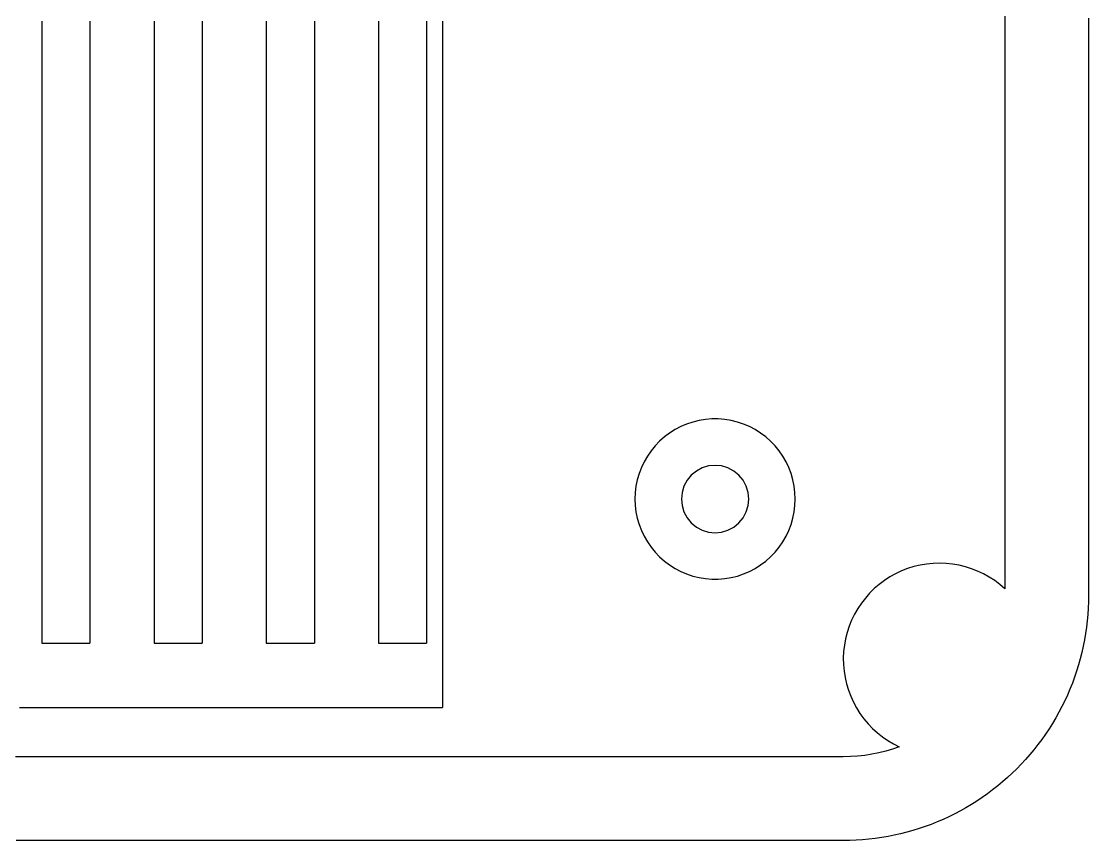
# Model space of a CAD drawing. Header units: metres. Extents: x -65 to 62, y -60 to 37.
# Drawn here: x 28.86 to 62.15, y -37.15 to -11.6 of the extents above; entities that cross this region are included whole.
import ezdxf

# ---------------------------------------------------------------- set-up
doc = ezdxf.new("R2010")
doc.units = ezdxf.units.M
doc.layers.add('AL_Z1.6', color=7, linetype='Continuous')

msp = doc.modelspace()

# ---------------------------------------------------------------- linework, layer by layer
at = {"layer": 'AL_Z1.6'}
for points in [[(29.5, -11.6), (29.5, -11.8), (29.5, -12), (29.5, -12.2), (29.5, -12.4), (29.5, -12.6), (29.5, -12.8), (29.5, -13), (29.5, -13.2), (29.5, -13.4), (29.5, -13.6), (29.5, -13.8), (29.5, -14), (29.5, -14.2), (29.5, -14.4), (29.5, -14.6), (29.5, -14.8), (29.5, -15), (29.5, -15.2), (29.5, -15.4), (29.5, -15.6), (29.5, -15.8), (29.5, -16), (29.5, -16.2), (29.5, -16.4), (29.5, -16.6), (29.5, -16.8), (29.5, -17), (29.5, -17.2), (29.5, -17.4), (29.5, -17.6), (29.5, -17.8), (29.5, -18), (29.5, -18.2), (29.5, -18.4), (29.5, -18.6), (29.5, -18.8), (29.5, -19), (29.5, -19.2), (29.5, -19.4), (29.5, -19.6), (29.5, -19.8), (29.5, -20), (29.5, -20.2), (29.5, -20.4), (29.5, -20.6), (29.5, -20.8), (29.5, -21), (29.5, -21.2), (29.5, -21.4), (29.5, -21.6), (29.5, -21.8), (29.5, -22), (29.5, -22.2), (29.5, -22.4), (29.5, -22.6), (29.5, -22.8), (29.5, -23), (29.5, -23.2), (29.5, -23.4), (29.5, -23.6), (29.5, -23.8), (29.5, -24), (29.5, -24.2), (29.5, -24.4), (29.5, -24.6), (29.5, -24.8), (29.5, -25), (29.5, -25.2), (29.5, -25.4), (29.5, -25.6), (29.5, -25.8), (29.5, -26), (29.5, -26.2), (29.5, -26.4), (29.5, -26.6), (29.5, -26.8), (29.5, -27), (29.5, -27.2), (29.5, -27.4), (29.5, -27.6), (29.5, -27.8), (29.5, -28), (29.5, -28.2), (29.5, -28.4), (29.5, -28.6), (29.5, -28.8), (29.5, -29), (29.5, -29.2), (29.5, -29.4), (29.5, -29.6), (29.5, -29.8), (29.5, -30), (29.5, -30.2), (29.5, -30.4), (29.5, -30.6), (29.5, -30.8), (29.5, -31)], [(31, -11.6), (31, -11.8), (31, -12), (31, -12.2), (31, -12.4), (31, -12.6), (31, -12.8), (31, -13), (31, -13.2), (31, -13.4), (31, -13.6), (31, -13.8), (31, -14), (31, -14.2), (31, -14.4), (31, -14.6), (31, -14.8), (31, -15), (31, -15.2), (31, -15.4), (31, -15.6), (31, -15.8), (31, -16), (31, -16.2), (31, -16.4), (31, -16.6), (31, -16.8), (31, -17), (31, -17.2), (31, -17.4), (31, -17.6), (31, -17.8), (31, -18), (31, -18.2), (31, -18.4), (31, -18.6), (31, -18.8), (31, -19), (31, -19.2), (31, -19.4), (31, -19.6), (31, -19.8), (31, -20), (31, -20.2), (31, -20.4), (31, -20.6), (31, -20.8), (31, -21), (31, -21.2), (31, -21.4), (31, -21.6), (31, -21.8), (31, -22), (31, -22.2), (31, -22.4), (31, -22.6), (31, -22.8), (31, -23), (31, -23.2), (31, -23.4), (31, -23.6), (31, -23.8), (31, -24), (31, -24.2), (31, -24.4), (31, -24.6), (31, -24.8), (31, -25), (31, -25.2), (31, -25.4), (31, -25.6), (31, -25.8), (31, -26), (31, -26.2), (31, -26.4), (31, -26.6), (31, -26.8), (31, -27), (31, -27.2), (31, -27.4), (31, -27.6), (31, -27.8), (31, -28), (31, -28.2), (31, -28.4), (31, -28.6), (31, -28.8), (31, -29), (31, -29.2), (31, -29.4), (31, -29.6), (31, -29.8), (31, -30), (31, -30.2), (31, -30.4), (31, -30.6), (31, -30.8), (31, -31)], [(33, -11.6), (33, -11.8), (33, -12), (33, -12.2), (33, -12.4), (33, -12.6), (33, -12.8), (33, -13), (33, -13.2), (33, -13.4), (33, -13.6), (33, -13.8), (33, -14), (33, -14.2), (33, -14.4), (33, -14.6), (33, -14.8), (33, -15), (33, -15.2), (33, -15.4), (33, -15.6), (33, -15.8), (33, -16), (33, -16.2), (33, -16.4), (33, -16.6), (33, -16.8), (33, -17), (33, -17.2), (33, -17.4), (33, -17.6), (33, -17.8), (33, -18), (33, -18.2), (33, -18.4), (33, -18.6), (33, -18.8), (33, -19), (33, -19.2), (33, -19.4), (33, -19.6), (33, -19.8), (33, -20), (33, -20.2), (33, -20.4), (33, -20.6), (33, -20.8), (33, -21), (33, -21.2), (33, -21.4), (33, -21.6), (33, -21.8), (33, -22), (33, -22.2), (33, -22.4), (33, -22.6), (33, -22.8), (33, -23), (33, -23.2), (33, -23.4), (33, -23.6), (33, -23.8), (33, -24), (33, -24.2), (33, -24.4), (33, -24.6), (33, -24.8), (33, -25), (33, -25.2), (33, -25.4), (33, -25.6), (33, -25.8), (33, -26), (33, -26.2), (33, -26.4), (33, -26.6), (33, -26.8), (33, -27), (33, -27.2), (33, -27.4), (33, -27.6), (33, -27.8), (33, -28), (33, -28.2), (33, -28.4), (33, -28.6), (33, -28.8), (33, -29), (33, -29.2), (33, -29.4), (33, -29.6), (33, -29.8), (33, -30), (33, -30.2), (33, -30.4), (33, -30.6), (33, -30.8), (33, -31)], [(34.5, -11.6), (34.5, -11.8), (34.5, -12), (34.5, -12.2), (34.5, -12.4), (34.5, -12.6), (34.5, -12.8), (34.5, -13), (34.5, -13.2), (34.5, -13.4), (34.5, -13.6), (34.5, -13.8), (34.5, -14), (34.5, -14.2), (34.5, -14.4), (34.5, -14.6), (34.5, -14.8), (34.5, -15), (34.5, -15.2), (34.5, -15.4), (34.5, -15.6), (34.5, -15.8), (34.5, -16), (34.5, -16.2), (34.5, -16.4), (34.5, -16.6), (34.5, -16.8), (34.5, -17), (34.5, -17.2), (34.5, -17.4), (34.5, -17.6), (34.5, -17.8), (34.5, -18), (34.5, -18.2), (34.5, -18.4), (34.5, -18.6), (34.5, -18.8), (34.5, -19), (34.5, -19.2), (34.5, -19.4), (34.5, -19.6), (34.5, -19.8), (34.5, -20), (34.5, -20.2), (34.5, -20.4), (34.5, -20.6), (34.5, -20.8), (34.5, -21), (34.5, -21.2), (34.5, -21.4), (34.5, -21.6), (34.5, -21.8), (34.5, -22), (34.5, -22.2), (34.5, -22.4), (34.5, -22.6), (34.5, -22.8), (34.5, -23), (34.5, -23.2), (34.5, -23.4), (34.5, -23.6), (34.5, -23.8), (34.5, -24), (34.5, -24.2), (34.5, -24.4), (34.5, -24.6), (34.5, -24.8), (34.5, -25), (34.5, -25.2), (34.5, -25.4), (34.5, -25.6), (34.5, -25.8), (34.5, -26), (34.5, -26.2), (34.5, -26.4), (34.5, -26.6), (34.5, -26.8), (34.5, -27), (34.5, -27.2), (34.5, -27.4), (34.5, -27.6), (34.5, -27.8), (34.5, -28), (34.5, -28.2), (34.5, -28.4), (34.5, -28.6), (34.5, -28.8), (34.5, -29), (34.5, -29.2), (34.5, -29.4), (34.5, -29.6), (34.5, -29.8), (34.5, -30), (34.5, -30.2), (34.5, -30.4), (34.5, -30.6), (34.5, -30.8), (34.5, -31)], [(36.5, -11.6), (36.5, -11.8), (36.5, -12), (36.5, -12.2), (36.5, -12.4), (36.5, -12.6), (36.5, -12.8), (36.5, -13), (36.5, -13.2), (36.5, -13.4), (36.5, -13.6), (36.5, -13.8), (36.5, -14), (36.5, -14.2), (36.5, -14.4), (36.5, -14.6), (36.5, -14.8), (36.5, -15), (36.5, -15.2), (36.5, -15.4), (36.5, -15.6), (36.5, -15.8), (36.5, -16), (36.5, -16.2), (36.5, -16.4), (36.5, -16.6), (36.5, -16.8), (36.5, -17), (36.5, -17.2), (36.5, -17.4), (36.5, -17.6), (36.5, -17.8), (36.5, -18), (36.5, -18.2), (36.5, -18.4), (36.5, -18.6), (36.5, -18.8), (36.5, -19), (36.5, -19.2), (36.5, -19.4), (36.5, -19.6), (36.5, -19.8), (36.5, -20), (36.5, -20.2), (36.5, -20.4), (36.5, -20.6), (36.5, -20.8), (36.5, -21), (36.5, -21.2), (36.5, -21.4), (36.5, -21.6), (36.5, -21.8), (36.5, -22), (36.5, -22.2), (36.5, -22.4), (36.5, -22.6), (36.5, -22.8), (36.5, -23), (36.5, -23.2), (36.5, -23.4), (36.5, -23.6), (36.5, -23.8), (36.5, -24), (36.5, -24.2), (36.5, -24.4), (36.5, -24.6), (36.5, -24.8), (36.5, -25), (36.5, -25.2), (36.5, -25.4), (36.5, -25.6), (36.5, -25.8), (36.5, -26), (36.5, -26.2), (36.5, -26.4), (36.5, -26.6), (36.5, -26.8), (36.5, -27), (36.5, -27.2), (36.5, -27.4), (36.5, -27.6), (36.5, -27.8), (36.5, -28), (36.5, -28.2), (36.5, -28.4), (36.5, -28.6), (36.5, -28.8), (36.5, -29), (36.5, -29.2), (36.5, -29.4), (36.5, -29.6), (36.5, -29.8), (36.5, -30), (36.5, -30.2), (36.5, -30.4), (36.5, -30.6), (36.5, -30.8), (36.5, -31)], [(38, -11.6), (38, -11.8), (38, -12), (38, -12.2), (38, -12.4), (38, -12.6), (38, -12.8), (38, -13), (38, -13.2), (38, -13.4), (38, -13.6), (38, -13.8), (38, -14), (38, -14.2), (38, -14.4), (38, -14.6), (38, -14.8), (38, -15), (38, -15.2), (38, -15.4), (38, -15.6), (38, -15.8), (38, -16), (38, -16.2), (38, -16.4), (38, -16.6), (38, -16.8), (38, -17), (38, -17.2), (38, -17.4), (38, -17.6), (38, -17.8), (38, -18), (38, -18.2), (38, -18.4), (38, -18.6), (38, -18.8), (38, -19), (38, -19.2), (38, -19.4), (38, -19.6), (38, -19.8), (38, -20), (38, -20.2), (38, -20.4), (38, -20.6), (38, -20.8), (38, -21), (38, -21.2), (38, -21.4), (38, -21.6), (38, -21.8), (38, -22), (38, -22.2), (38, -22.4), (38, -22.6), (38, -22.8), (38, -23), (38, -23.2), (38, -23.4), (38, -23.6), (38, -23.8), (38, -24), (38, -24.2), (38, -24.4), (38, -24.6), (38, -24.8), (38, -25), (38, -25.2), (38, -25.4), (38, -25.6), (38, -25.8), (38, -26), (38, -26.2), (38, -26.4), (38, -26.6), (38, -26.8), (38, -27), (38, -27.2), (38, -27.4), (38, -27.6), (38, -27.8), (38, -28), (38, -28.2), (38, -28.4), (38, -28.6), (38, -28.8), (38, -29), (38, -29.2), (38, -29.4), (38, -29.6), (38, -29.8), (38, -30), (38, -30.2), (38, -30.4), (38, -30.6), (38, -30.8), (38, -31)], [(40, -11.6), (40, -11.8), (40, -12), (40, -12.2), (40, -12.4), (40, -12.6), (40, -12.8), (40, -13), (40, -13.2), (40, -13.4), (40, -13.6), (40, -13.8), (40, -14), (40, -14.2), (40, -14.4), (40, -14.6), (40, -14.8), (40, -15), (40, -15.2), (40, -15.4), (40, -15.6), (40, -15.8), (40, -16), (40, -16.2), (40, -16.4), (40, -16.6), (40, -16.8), (40, -17), (40, -17.2), (40, -17.4), (40, -17.6), (40, -17.8), (40, -18), (40, -18.2), (40, -18.4), (40, -18.6), (40, -18.8), (40, -19), (40, -19.2), (40, -19.4), (40, -19.6), (40, -19.8), (40, -20), (40, -20.2), (40, -20.4), (40, -20.6), (40, -20.8), (40, -21), (40, -21.2), (40, -21.4), (40, -21.6), (40, -21.8), (40, -22), (40, -22.2), (40, -22.4), (40, -22.6), (40, -22.8), (40, -23), (40, -23.2), (40, -23.4), (40, -23.6), (40, -23.8), (40, -24), (40, -24.2), (40, -24.4), (40, -24.6), (40, -24.8), (40, -25), (40, -25.2), (40, -25.4), (40, -25.6), (40, -25.8), (40, -26), (40, -26.2), (40, -26.4), (40, -26.6), (40, -26.8), (40, -27), (40, -27.2), (40, -27.4), (40, -27.6), (40, -27.8), (40, -28), (40, -28.2), (40, -28.4), (40, -28.6), (40, -28.8), (40, -29), (40, -29.2), (40, -29.4), (40, -29.6), (40, -29.8), (40, -30), (40, -30.2), (40, -30.4), (40, -30.6), (40, -30.8), (40, -31)], [(41.5, -11.6), (41.5, -11.8), (41.5, -12), (41.5, -12.2), (41.5, -12.4), (41.5, -12.6), (41.5, -12.8), (41.5, -13), (41.5, -13.2), (41.5, -13.4), (41.5, -13.6), (41.5, -13.8), (41.5, -14), (41.5, -14.2), (41.5, -14.4), (41.5, -14.6), (41.5, -14.8), (41.5, -15), (41.5, -15.2), (41.5, -15.4), (41.5, -15.6), (41.5, -15.8), (41.5, -16), (41.5, -16.2), (41.5, -16.4), (41.5, -16.6), (41.5, -16.8), (41.5, -17), (41.5, -17.2), (41.5, -17.4), (41.5, -17.6), (41.5, -17.8), (41.5, -18), (41.5, -18.2), (41.5, -18.4), (41.5, -18.6), (41.5, -18.8), (41.5, -19), (41.5, -19.2), (41.5, -19.4), (41.5, -19.6), (41.5, -19.8), (41.5, -20), (41.5, -20.2), (41.5, -20.4), (41.5, -20.6), (41.5, -20.8), (41.5, -21), (41.5, -21.2), (41.5, -21.4), (41.5, -21.6), (41.5, -21.8), (41.5, -22), (41.5, -22.2), (41.5, -22.4), (41.5, -22.6), (41.5, -22.8), (41.5, -23), (41.5, -23.2), (41.5, -23.4), (41.5, -23.6), (41.5, -23.8), (41.5, -24), (41.5, -24.2), (41.5, -24.4), (41.5, -24.6), (41.5, -24.8), (41.5, -25), (41.5, -25.2), (41.5, -25.4), (41.5, -25.6), (41.5, -25.8), (41.5, -26), (41.5, -26.2), (41.5, -26.4), (41.5, -26.6), (41.5, -26.8), (41.5, -27), (41.5, -27.2), (41.5, -27.4), (41.5, -27.6), (41.5, -27.8), (41.5, -28), (41.5, -28.2), (41.5, -28.4), (41.5, -28.6), (41.5, -28.8), (41.5, -29), (41.5, -29.2), (41.5, -29.4), (41.5, -29.6), (41.5, -29.8), (41.5, -30), (41.5, -30.2), (41.5, -30.4), (41.5, -30.6), (41.5, -30.8), (41.5, -31)], [(42, -11.6), (42, -11.8), (42, -12), (42, -12.2), (42, -12.4), (42, -12.6), (42, -12.8), (42, -13), (42, -13.2), (42, -13.4), (42, -13.6), (42, -13.8), (42, -14), (42, -14.2), (42, -14.4), (42, -14.6), (42, -14.8), (42, -15), (42, -15.2), (42, -15.4), (42, -15.6), (42, -15.8), (42, -16), (42, -16.2), (42, -16.4), (42, -16.6), (42, -16.8), (42, -17), (42, -17.2), (42, -17.4), (42, -17.6), (42, -17.8), (42, -18), (42, -18.2), (42, -18.4), (42, -18.6), (42, -18.8), (42, -19), (42, -19.2), (42, -19.4), (42, -19.6), (42, -19.8), (42, -20), (42, -20.2), (42, -20.4), (42, -20.6), (42, -20.8), (42, -21), (42, -21.2), (42, -21.4), (42, -21.6), (42, -21.8), (42, -22), (42, -22.2), (42, -22.4), (42, -22.6), (42, -22.8), (42, -23), (42, -23.2), (42, -23.4), (42, -23.6), (42, -23.8), (42, -24), (42, -24.2), (42, -24.4), (42, -24.6), (42, -24.8), (42, -25), (42, -25.2), (42, -25.4), (42, -25.6), (42, -25.8), (42, -26), (42, -26.2), (42, -26.4), (42, -26.6), (42, -26.8), (42, -27), (42, -27.2), (42, -27.4), (42, -27.6), (42, -27.8), (42, -28), (42, -28.2), (42, -28.4), (42, -28.6), (42, -28.8), (42, -29), (42, -29.2), (42, -29.4), (42, -29.6), (42, -29.8), (42, -30), (42, -30.2), (42, -30.4), (42, -30.6), (42, -30.8), (42, -31), (42, -31.2), (42, -31.4), (42, -31.6), (42, -31.8), (42, -32), (42, -32.2), (42, -32.4), (42, -32.6), (42, -32.8), (42, -33)], [(59.53852, -11.43865), (59.53852, -11.63932), (59.53852, -11.84), (59.53852, -12.04068), (59.53852, -12.24136), (59.53852, -12.44204), (59.53852, -12.64271), (59.53852, -12.84339), (59.53852, -13.04407), (59.53852, -13.24475), (59.53852, -13.44543), (59.53852, -13.6461), (59.53852, -13.84678), (59.53852, -14.04746), (59.53852, -14.24814), (59.53852, -14.44882), (59.53852, -14.64949), (59.53852, -14.85017), (59.53852, -15.05085), (59.53852, -15.25153), (59.53852, -15.45221), (59.53852, -15.65288), (59.53852, -15.85356), (59.53852, -16.05424), (59.53852, -16.25492), (59.53852, -16.4556), (59.53852, -16.65627), (59.53852, -16.85695), (59.53852, -17.05763), (59.53852, -17.25831), (59.53852, -17.45899), (59.53852, -17.65966), (59.53852, -17.86034), (59.53852, -18.06102), (59.53852, -18.2617), (59.53852, -18.46238), (59.53852, -18.66305), (59.53852, -18.86373), (59.53852, -19.06441), (59.53852, -19.26509), (59.53852, -19.46577), (59.53852, -19.66644), (59.53852, -19.86712), (59.53852, -20.0678), (59.53852, -20.26848), (59.53852, -20.46916), (59.53852, -20.66983), (59.53852, -20.87051), (59.53852, -21.07119), (59.53852, -21.27187), (59.53852, -21.47255), (59.53852, -21.67322), (59.53852, -21.8739), (59.53852, -22.07458), (59.53852, -22.27526), (59.53852, -22.47594), (59.53852, -22.67661), (59.53852, -22.87729), (59.53852, -23.07797), (59.53852, -23.27865), (59.53852, -23.47933), (59.53852, -23.68), (59.53852, -23.88068), (59.53852, -24.08136), (59.53852, -24.28204), (59.53852, -24.48272), (59.53852, -24.68339), (59.53852, -24.88407), (59.53852, -25.08475), (59.53852, -25.28543), (59.53852, -25.48611), (59.53852, -25.68678), (59.53852, -25.88746), (59.53852, -26.08814), (59.53852, -26.28882), (59.53852, -26.4895), (59.53852, -26.69017), (59.53852, -26.89085), (59.53852, -27.09153), (59.53852, -27.29221), (59.53852, -27.49289), (59.53852, -27.69356), (59.53852, -27.89424), (59.53852, -28.09492), (59.53852, -28.2956), (59.53852, -28.49628), (59.53852, -28.69695), (59.53852, -28.89763), (59.53852, -29.09831), (59.53852, -29.29899)], [(62.1533, -11.5), (62.1533, -11.7), (62.1533, -11.9), (62.1533, -12.1), (62.1533, -12.3), (62.1533, -12.5), (62.1533, -12.7), (62.1533, -12.9), (62.1533, -13.1), (62.1533, -13.3), (62.1533, -13.5), (62.1533, -13.7), (62.1533, -13.9), (62.1533, -14.1), (62.1533, -14.3), (62.1533, -14.5), (62.1533, -14.7), (62.1533, -14.9), (62.1533, -15.1), (62.1533, -15.3), (62.1533, -15.5), (62.1533, -15.7), (62.1533, -15.9), (62.1533, -16.1), (62.1533, -16.3), (62.1533, -16.5), (62.1533, -16.7), (62.1533, -16.9), (62.1533, -17.1), (62.1533, -17.3), (62.1533, -17.5), (62.1533, -17.7), (62.1533, -17.9), (62.1533, -18.1), (62.1533, -18.3), (62.1533, -18.5), (62.1533, -18.7), (62.1533, -18.9), (62.1533, -19.1), (62.1533, -19.3), (62.1533, -19.5), (62.1533, -19.7), (62.1533, -19.9), (62.1533, -20.1), (62.1533, -20.3), (62.1533, -20.5), (62.1533, -20.7), (62.1533, -20.9), (62.1533, -21.1), (62.1533, -21.3), (62.1533, -21.5), (62.1533, -21.7), (62.1533, -21.9), (62.1533, -22.1), (62.1533, -22.3), (62.1533, -22.5), (62.1533, -22.7), (62.1533, -22.9), (62.1533, -23.1), (62.1533, -23.3), (62.1533, -23.5), (62.1533, -23.7), (62.1533, -23.9), (62.1533, -24.1), (62.1533, -24.3), (62.1533, -24.5), (62.1533, -24.7), (62.1533, -24.9), (62.1533, -25.1), (62.1533, -25.3), (62.1533, -25.5), (62.1533, -25.7), (62.1533, -25.9), (62.1533, -26.1), (62.1533, -26.3), (62.1533, -26.5), (62.1533, -26.7), (62.1533, -26.9), (62.1533, -27.1), (62.1533, -27.3), (62.1533, -27.5), (62.1533, -27.7), (62.1533, -27.9), (62.1533, -28.1), (62.1533, -28.3), (62.1533, -28.5), (62.1533, -28.7), (62.1533, -28.9), (62.1533, -29.1), (62.1533, -29.3), (62.1533, -29.5)], [(53, -26.5), (52.99189, -26.29883), (52.96763, -26.09897), (52.92735, -25.90171), (52.87134, -25.70833), (52.79995, -25.52008), (52.71364, -25.33819), (52.61298, -25.16384), (52.49861, -24.99814), (52.37128, -24.84219), (52.23181, -24.69699), (52.08111, -24.56349), (51.92016, -24.44254), (51.75, -24.33494), (51.57173, -24.24137), (51.38651, -24.16246), (51.19554, -24.0987), (51.00006, -24.05052), (50.80134, -24.01823), (50.60066, -24.00203), (50.39934, -24.00203), (50.19866, -24.01823), (49.99994, -24.05052), (49.80446, -24.0987), (49.61349, -24.16246), (49.42827, -24.24137), (49.25, -24.33494), (49.07984, -24.44254), (48.91889, -24.56349), (48.76819, -24.69699), (48.62872, -24.84219), (48.50139, -24.99814), (48.38702, -25.16384), (48.28636, -25.33819), (48.20005, -25.52008), (48.12866, -25.70833), (48.07265, -25.90171), (48.03237, -26.09897), (48.00811, -26.29883), (48, -26.5), (48.00811, -26.70117), (48.03237, -26.90103), (48.07265, -27.09829), (48.12866, -27.29167), (48.20005, -27.47992), (48.28636, -27.66181), (48.38702, -27.83616), (48.50139, -28.00186), (48.62872, -28.15781), (48.76819, -28.30301), (48.91889, -28.43651), (49.07984, -28.55746), (49.25, -28.66506), (49.42827, -28.75863), (49.61349, -28.83754), (49.80446, -28.9013), (49.99994, -28.94948), (50.19866, -28.98177), (50.39934, -28.99797), (50.60066, -28.99797), (50.80134, -28.98177), (51.00006, -28.94948), (51.19554, -28.9013), (51.38651, -28.83754), (51.57173, -28.75863), (51.75, -28.66506), (51.92016, -28.55746), (52.08111, -28.43651), (52.23181, -28.30301), (52.37128, -28.15781), (52.49861, -28.00186), (52.61298, -27.83616), (52.71364, -27.66181), (52.79995, -27.47992), (52.87134, -27.29167), (52.92735, -27.09829), (52.96763, -26.90103), (52.99189, -26.70117), (53, -26.5)], [(51.55, -26.5), (51.52982, -26.29516), (51.47007, -26.09818), (51.37304, -25.91665), (51.24246, -25.75754), (51.08335, -25.62696), (50.90182, -25.52993), (50.70484, -25.47018), (50.5, -25.45), (50.29516, -25.47018), (50.09818, -25.52993), (49.91665, -25.62696), (49.75754, -25.75754), (49.62696, -25.91665), (49.52993, -26.09818), (49.47018, -26.29516), (49.45, -26.5), (49.47018, -26.70484), (49.52993, -26.90182), (49.62696, -27.08335), (49.75754, -27.24246), (49.91665, -27.37304), (50.09818, -27.47007), (50.29516, -27.52982), (50.5, -27.55), (50.70484, -27.52982), (50.90182, -27.47007), (51.08335, -27.37304), (51.24246, -27.24246), (51.37304, -27.08335), (51.47007, -26.90182), (51.52982, -26.70484), (51.55, -26.5)], [(59.53852, -29.29899), (59.38472, -29.16594), (59.22225, -29.04361), (59.05188, -28.93257), (58.87437, -28.83333), (58.69055, -28.74635), (58.50125, -28.67202), (58.30736, -28.61068), (58.10975, -28.56262), (57.90935, -28.52806), (57.70706, -28.50715), (57.50382, -28.5), (57.30056, -28.50664), (57.09822, -28.52703), (56.89773, -28.56108), (56.7, -28.60863), (56.50595, -28.66948), (56.31647, -28.74333), (56.13242, -28.82984), (55.95466, -28.92863), (55.784, -29.03924), (55.62123, -29.16115), (55.46709, -29.29381), (55.32229, -29.4366), (55.1875, -29.58888), (55.06334, -29.74995), (54.95037, -29.91905), (54.84912, -30.09542), (54.76005, -30.27824), (54.68358, -30.46668), (54.62004, -30.65986), (54.56974, -30.85691), (54.5329, -31.05691), (54.5097, -31.25895), (54.50024, -31.46209), (54.50456, -31.66541), (54.52265, -31.86797), (54.55442, -32.06884), (54.59973, -32.26709), (54.65836, -32.46182), (54.73006, -32.65213), (54.81448, -32.83715), (54.91124, -33.01602), (55.0199, -33.18792), (55.13995, -33.35207), (55.27085, -33.50771), (55.41199, -33.65412), (55.56273, -33.79063), (55.72237, -33.91662), (55.89018, -34.0315), (56.06539, -34.13474), (56.24718, -34.22589)], [(62.1533, -29.5), (62.15068, -29.70034), (62.14281, -29.90054), (62.12971, -30.10047), (62.11137, -30.29999), (62.08782, -30.49896), (62.05908, -30.69724), (62.02514, -30.8947), (61.98606, -31.09121), (61.94184, -31.28663), (61.89252, -31.48082), (61.83813, -31.67365), (61.77872, -31.865), (61.71432, -32.05472), (61.64497, -32.2427), (61.57073, -32.42879), (61.49164, -32.61288), (61.40776, -32.79483), (61.31914, -32.97453), (61.22585, -33.15184), (61.12795, -33.32665), (61.02551, -33.49884), (60.9186, -33.66829), (60.80728, -33.83488), (60.69165, -33.9985), (60.57177, -34.15903), (60.44773, -34.31638), (60.31961, -34.47042), (60.18751, -34.62106), (60.05151, -34.76818), (59.9117, -34.9117), (59.76818, -35.05151), (59.62106, -35.18751), (59.47042, -35.31961), (59.31638, -35.44773), (59.15903, -35.57177), (58.9985, -35.69165), (58.83488, -35.80728), (58.66829, -35.9186), (58.49884, -36.02551), (58.32665, -36.12795), (58.15184, -36.22585), (57.97453, -36.31914), (57.79483, -36.40776), (57.61288, -36.49164), (57.42879, -36.57073), (57.2427, -36.64497), (57.05472, -36.71432), (56.865, -36.77872), (56.67365, -36.83813), (56.48082, -36.89252), (56.28663, -36.94184), (56.09121, -36.98606), (55.8947, -37.02514), (55.69724, -37.05908), (55.49896, -37.08782), (55.29999, -37.11137), (55.10047, -37.12971), (54.90054, -37.14281), (54.70034, -37.15068), (54.5, -37.1533)], [(29.5, -31), (29.71429, -31), (29.92857, -31), (30.14286, -31), (30.35714, -31), (30.57143, -31), (30.78571, -31), (31, -31)], [(33, -31), (33.21429, -31), (33.42857, -31), (33.64286, -31), (33.85714, -31), (34.07143, -31), (34.28571, -31), (34.5, -31)], [(36.5, -31), (36.71429, -31), (36.92857, -31), (37.14286, -31), (37.35714, -31), (37.57143, -31), (37.78571, -31), (38, -31)], [(40, -31), (40.21429, -31), (40.42857, -31), (40.64286, -31), (40.85714, -31), (41.07143, -31), (41.28571, -31), (41.5, -31)], [(28.8, -33), (29, -33), (29.2, -33), (29.4, -33), (29.6, -33), (29.8, -33), (30, -33), (30.2, -33), (30.4, -33), (30.6, -33), (30.8, -33), (31, -33), (31.2, -33), (31.4, -33), (31.6, -33), (31.8, -33), (32, -33), (32.2, -33), (32.4, -33), (32.6, -33), (32.8, -33), (33, -33), (33.2, -33), (33.4, -33), (33.6, -33), (33.8, -33), (34, -33), (34.2, -33), (34.4, -33), (34.6, -33), (34.8, -33), (35, -33), (35.2, -33), (35.4, -33), (35.6, -33), (35.8, -33), (36, -33), (36.2, -33), (36.4, -33), (36.6, -33), (36.8, -33), (37, -33), (37.2, -33), (37.4, -33), (37.6, -33), (37.8, -33), (38, -33), (38.2, -33), (38.4, -33), (38.6, -33), (38.8, -33), (39, -33), (39.2, -33), (39.4, -33), (39.6, -33), (39.8, -33), (40, -33), (40.2, -33), (40.4, -33), (40.6, -33), (40.8, -33), (41, -33), (41.2, -33), (41.4, -33), (41.6, -33), (41.8, -33), (42, -33)], [(56.24718, -34.22589), (56.03635, -34.29857), (55.8225, -34.36185), (55.60607, -34.41561), (55.38747, -34.45974), (55.16713, -34.49416), (54.94548, -34.51878), (54.72296, -34.53358), (54.5, -34.53852)], [(54.5, -34.53852), (54.29982, -34.53852), (54.09964, -34.53852), (53.89946, -34.53852), (53.69928, -34.53852), (53.4991, -34.53852), (53.29892, -34.53852), (53.09874, -34.53852), (52.89856, -34.53852), (52.69838, -34.53852), (52.4982, -34.53852), (52.29802, -34.53852), (52.09784, -34.53852), (51.89766, -34.53852), (51.69748, -34.53852), (51.4973, -34.53852), (51.29712, -34.53852), (51.09694, -34.53852), (50.89676, -34.53852), (50.69658, -34.53852), (50.4964, -34.53852), (50.29622, -34.53852), (50.09604, -34.53852), (49.89586, -34.53852), (49.69568, -34.53852), (49.4955, -34.53852), (49.29532, -34.53852), (49.09514, -34.53852), (48.89496, -34.53852), (48.69478, -34.53852), (48.4946, -34.53852), (48.29442, -34.53852), (48.09424, -34.53852), (47.89406, -34.53852), (47.69388, -34.53852), (47.49371, -34.53852), (47.29353, -34.53852), (47.09335, -34.53852), (46.89317, -34.53852), (46.69299, -34.53852), (46.49281, -34.53852), (46.29263, -34.53852), (46.09245, -34.53852), (45.89227, -34.53852), (45.69209, -34.53852), (45.49191, -34.53852), (45.29173, -34.53852), (45.09155, -34.53852), (44.89137, -34.53852), (44.69119, -34.53852), (44.49101, -34.53852), (44.29083, -34.53852), (44.09065, -34.53852), (43.89047, -34.53852), (43.69029, -34.53852), (43.49011, -34.53852), (43.28993, -34.53852), (43.08975, -34.53852), (42.88957, -34.53852), (42.68939, -34.53852), (42.48921, -34.53852), (42.28903, -34.53852), (42.08885, -34.53852), (41.88867, -34.53852), (41.68849, -34.53852), (41.48831, -34.53852), (41.28813, -34.53852), (41.08795, -34.53852), (40.88777, -34.53852), (40.68759, -34.53852), (40.48741, -34.53852), (40.28723, -34.53852), (40.08705, -34.53852), (39.88687, -34.53852), (39.68669, -34.53852), (39.48651, -34.53852), (39.28633, -34.53852), (39.08615, -34.53852), (38.88597, -34.53852), (38.68579, -34.53852), (38.48561, -34.53852), (38.28543, -34.53852), (38.08525, -34.53852), (37.88507, -34.53852), (37.68489, -34.53852), (37.48471, -34.53852), (37.28453, -34.53852), (37.08435, -34.53852), (36.88417, -34.53852), (36.68399, -34.53852), (36.48381, -34.53852), (36.28363, -34.53852), (36.08345, -34.53852), (35.88327, -34.53852), (35.68309, -34.53852), (35.48291, -34.53852), (35.28273, -34.53852), (35.08255, -34.53852), (34.88237, -34.53852), (34.68219, -34.53852), (34.48201, -34.53852), (34.28183, -34.53852), (34.08165, -34.53852), (33.88147, -34.53852), (33.68129, -34.53852), (33.48112, -34.53852), (33.28094, -34.53852), (33.08076, -34.53852), (32.88058, -34.53852), (32.6804, -34.53852), (32.48022, -34.53852), (32.28004, -34.53852), (32.07986, -34.53852), (31.87968, -34.53852), (31.6795, -34.53852), (31.47932, -34.53852), (31.27914, -34.53852), (31.07896, -34.53852), (30.87878, -34.53852), (30.6786, -34.53852), (30.47842, -34.53852), (30.27824, -34.53852), (30.07806, -34.53852), (29.87788, -34.53852), (29.6777, -34.53852), (29.47752, -34.53852), (29.27734, -34.53852), (29.07716, -34.53852), (28.87698, -34.53852), (28.6768, -34.53852)], [(54.5, -37.1533), (54.3, -37.1533), (54.1, -37.1533), (53.9, -37.1533), (53.7, -37.1533), (53.5, -37.1533), (53.3, -37.1533), (53.1, -37.1533), (52.9, -37.1533), (52.7, -37.1533), (52.5, -37.1533), (52.3, -37.1533), (52.1, -37.1533), (51.9, -37.1533), (51.7, -37.1533), (51.5, -37.1533), (51.3, -37.1533), (51.1, -37.1533), (50.9, -37.1533), (50.7, -37.1533), (50.5, -37.1533), (50.3, -37.1533), (50.1, -37.1533), (49.9, -37.1533), (49.7, -37.1533), (49.5, -37.1533), (49.3, -37.1533), (49.1, -37.1533), (48.9, -37.1533), (48.7, -37.1533), (48.5, -37.1533), (48.3, -37.1533), (48.1, -37.1533), (47.9, -37.1533), (47.7, -37.1533), (47.5, -37.1533), (47.3, -37.1533), (47.1, -37.1533), (46.9, -37.1533), (46.7, -37.1533), (46.5, -37.1533), (46.3, -37.1533), (46.1, -37.1533), (45.9, -37.1533), (45.7, -37.1533), (45.5, -37.1533), (45.3, -37.1533), (45.1, -37.1533), (44.9, -37.1533), (44.7, -37.1533), (44.5, -37.1533), (44.3, -37.1533), (44.1, -37.1533), (43.9, -37.1533), (43.7, -37.1533), (43.5, -37.1533), (43.3, -37.1533), (43.1, -37.1533), (42.9, -37.1533), (42.7, -37.1533), (42.5, -37.1533), (42.3, -37.1533), (42.1, -37.1533), (41.9, -37.1533), (41.7, -37.1533), (41.5, -37.1533), (41.3, -37.1533), (41.1, -37.1533), (40.9, -37.1533), (40.7, -37.1533), (40.5, -37.1533), (40.3, -37.1533), (40.1, -37.1533), (39.9, -37.1533), (39.7, -37.1533), (39.5, -37.1533), (39.3, -37.1533), (39.1, -37.1533), (38.9, -37.1533), (38.7, -37.1533), (38.5, -37.1533), (38.3, -37.1533), (38.1, -37.1533), (37.9, -37.1533), (37.7, -37.1533), (37.5, -37.1533), (37.3, -37.1533), (37.1, -37.1533), (36.9, -37.1533), (36.7, -37.1533), (36.5, -37.1533), (36.3, -37.1533), (36.1, -37.1533), (35.9, -37.1533), (35.7, -37.1533), (35.5, -37.1533), (35.3, -37.1533), (35.1, -37.1533), (34.9, -37.1533), (34.7, -37.1533), (34.5, -37.1533), (34.3, -37.1533), (34.1, -37.1533), (33.9, -37.1533), (33.7, -37.1533), (33.5, -37.1533), (33.3, -37.1533), (33.1, -37.1533), (32.9, -37.1533), (32.7, -37.1533), (32.5, -37.1533), (32.3, -37.1533), (32.1, -37.1533), (31.9, -37.1533), (31.7, -37.1533), (31.5, -37.1533), (31.3, -37.1533), (31.1, -37.1533), (30.9, -37.1533), (30.7, -37.1533), (30.5, -37.1533), (30.3, -37.1533), (30.1, -37.1533), (29.9, -37.1533), (29.7, -37.1533), (29.5, -37.1533), (29.3, -37.1533), (29.1, -37.1533), (28.9, -37.1533), (28.7, -37.1533)]]:
    msp.add_lwpolyline(points, dxfattribs=at)

doc.saveas('drawing.dxf')
